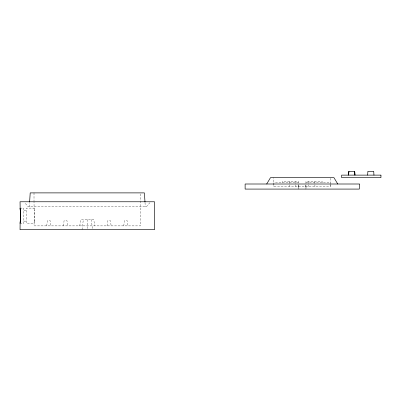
<?xml version="1.0" encoding="UTF-8"?>
<svg xmlns="http://www.w3.org/2000/svg" width="401" height="401" viewBox="0 0 401 401"><rect width="100%" height="100%" fill="white"/><g stroke="black" fill="none" stroke-linecap="round" stroke-linejoin="round"><path stroke-width="0.3" stroke-dasharray="2 1.5" d="M29.313 206.846L29.584 202.595M34.24 221.573L34.285 221.096A7.584 0.927 -90 0 0 34.285 210.355L34.235 209.858M46.767 225.878L47.313 220.801L50.27 220.801L50.812 225.878M63.508 225.878L64.05 220.801L67.007 220.801L67.553 225.878M107.057 225.878L107.598 220.801L110.556 220.801L111.102 225.878M123.794 225.878L124.34 220.801L127.297 220.801L127.839 225.878M82.03 229.688L83.348 219.532M34.265 221.257L34.28 221.126A7.584 0.927 90 0 0 34.285 210.325L34.265 210.199M79.694 225.878L80.957 219.532L93.649 219.532L94.917 225.878M149.934 202.69L146.3 206.846L28.306 206.846L24.672 202.69M298.494 182.736L273.913 182.736L273.913 186.54M305.948 182.736L330.529 182.736M20.06 208.119L23.854 208.119L23.854 223.332L20.06 223.332M23.854 210.335L26.396 210.335M23.854 221.121L26.396 221.121M34.24 209.883A7.639 0.561 90 0 0 34.105 208.756L34.01 201.417M34.11 208.771L34.015 208.119L26.396 208.119L26.396 223.332L34.015 223.332L34.11 222.685L34.01 225.878L140.601 225.878L140.601 193.508M91.258 219.532L92.581 229.688M145.022 202.595L145.292 206.846M330.775 178.25L330.775 186.54L273.672 186.54L273.672 177.658M330.529 183.823L330.529 186.54M322.173 182.736L322.173 181.468L305.948 181.468L305.948 186.54M314.91 181.468L314.91 186.54M308.564 181.468L308.564 186.54M306.028 186.54L306.028 188.57M305.712 185.132L305.712 189.082M298.73 185.132L298.73 189.082M298.494 186.54L298.494 181.468L282.269 181.468L282.279 182.736M298.414 186.54L298.414 189.082M295.878 181.468L295.878 186.54M289.532 181.468L289.532 186.54M87.303 219.532L87.303 229.688M34.01 192.886L34.01 200.811M34.24 221.623A7.639 0.561 90 0 1 34.105 222.75"/><path stroke-width="0.6" d="M20.13 222.58L20.05 229.688L154.555 229.688L154.555 201.768L20.05 201.768L20.16 209.086A7.629 0.561 -90 0 1 20.351 211.407L20.381 212.039A7.569 0.927 -90 0 1 20.381 219.452L20.351 220.049A7.629 0.561 -90 0 1 20.16 222.405A7.629 0.561 90 0 0 20.351 220.079M20.125 222.685L20.06 223.332M29.624 201.989L30.2 192.886L144.405 192.886L144.987 201.989M348.855 171.312L348.604 175.122L348.845 171.312L354.685 171.312L354.935 175.122L354.669 171.312M367.637 175.122L367.892 171.312L373.707 171.312L373.958 175.122M20.376 219.527L20.381 219.452A7.569 0.927 90 0 0 20.381 212.004M266.69 184.004L270.5 177.658L333.948 177.658L337.752 184.004M20.06 208.119L20.125 208.756M20.13 208.876L20.16 209.066A7.629 0.561 90 0 1 20.351 211.442M380.95 175.122L341.612 175.122L341.612 177.658L380.95 177.658L380.95 175.122M359.326 184.004L245.121 184.004L245.121 189.082L359.326 189.082L359.326 184.004"/></g></svg>
